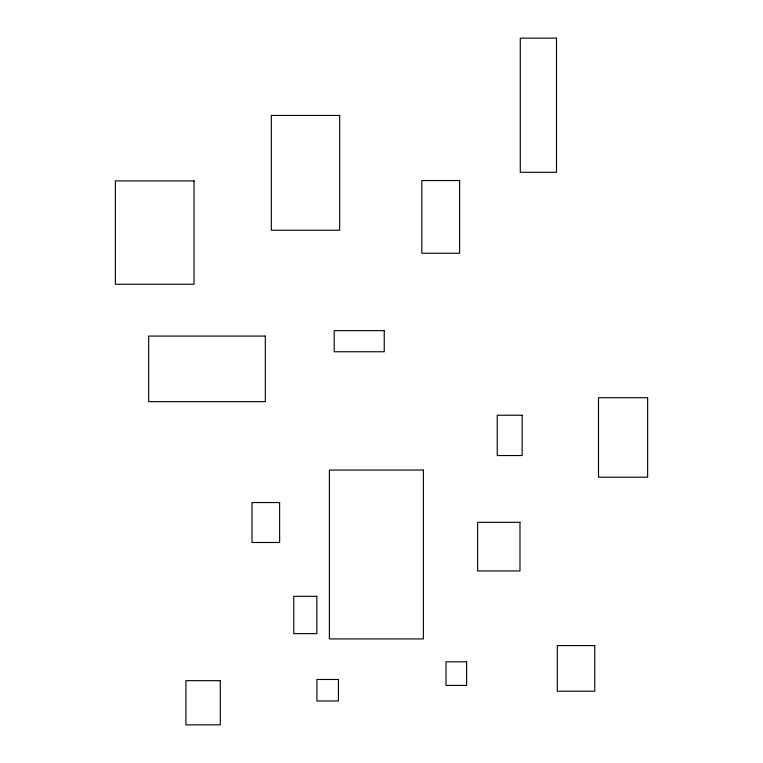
<?xml version="1.0" encoding="UTF-8"?>
<svg xmlns="http://www.w3.org/2000/svg" width="763" height="763" viewBox="0 0 763 763"><rect width="100%" height="100%" fill="white"/><g stroke="black" fill="none" stroke-linecap="round" stroke-linejoin="round"><path stroke-width="1.14" d="M556.504 38.15L520.28 38.15L520.28 172.295L556.504 172.295L556.504 38.15M339.669 115.442L271.323 115.442L271.323 230.235L339.669 230.235L339.669 115.442M459.622 180.545L421.815 180.545L421.815 253.24L459.622 253.24L459.622 180.545M194.05 180.898L115.366 180.898L115.366 284.246L194.05 284.246L194.05 180.898M384.247 330.637L334.194 330.637L334.194 351.753L384.247 351.753L384.247 330.637M265.324 336.073L148.69 336.073L148.69 401.662L265.324 401.662L265.324 336.073M647.634 397.704L598.507 397.704L598.507 477.199L647.634 477.199L647.634 397.704M522.15 415.225L497.238 415.225L497.238 455.53L522.15 455.53L522.15 415.225M423.379 470.046L329.387 470.046L329.387 638.927L423.379 638.927L423.379 470.046M279.63 502.559L252 502.559L252 542.493L279.63 542.493L279.63 502.559M519.975 522.321L477.628 522.321L477.628 570.943L519.975 570.943L519.975 522.321M316.845 596.313L293.774 596.313L293.774 633.643L316.845 633.643L316.845 596.313M594.749 645.565L557.314 645.565L557.314 691.211L594.749 691.211L594.749 645.565M466.632 661.817L446.021 661.817L446.021 685.432L466.632 685.432L466.632 661.817M338.419 679.48L316.912 679.48L316.912 700.987L338.419 700.987L338.419 679.48M220.297 680.663L185.924 680.663L185.924 724.85L220.297 724.85L220.297 680.663"/></g></svg>
